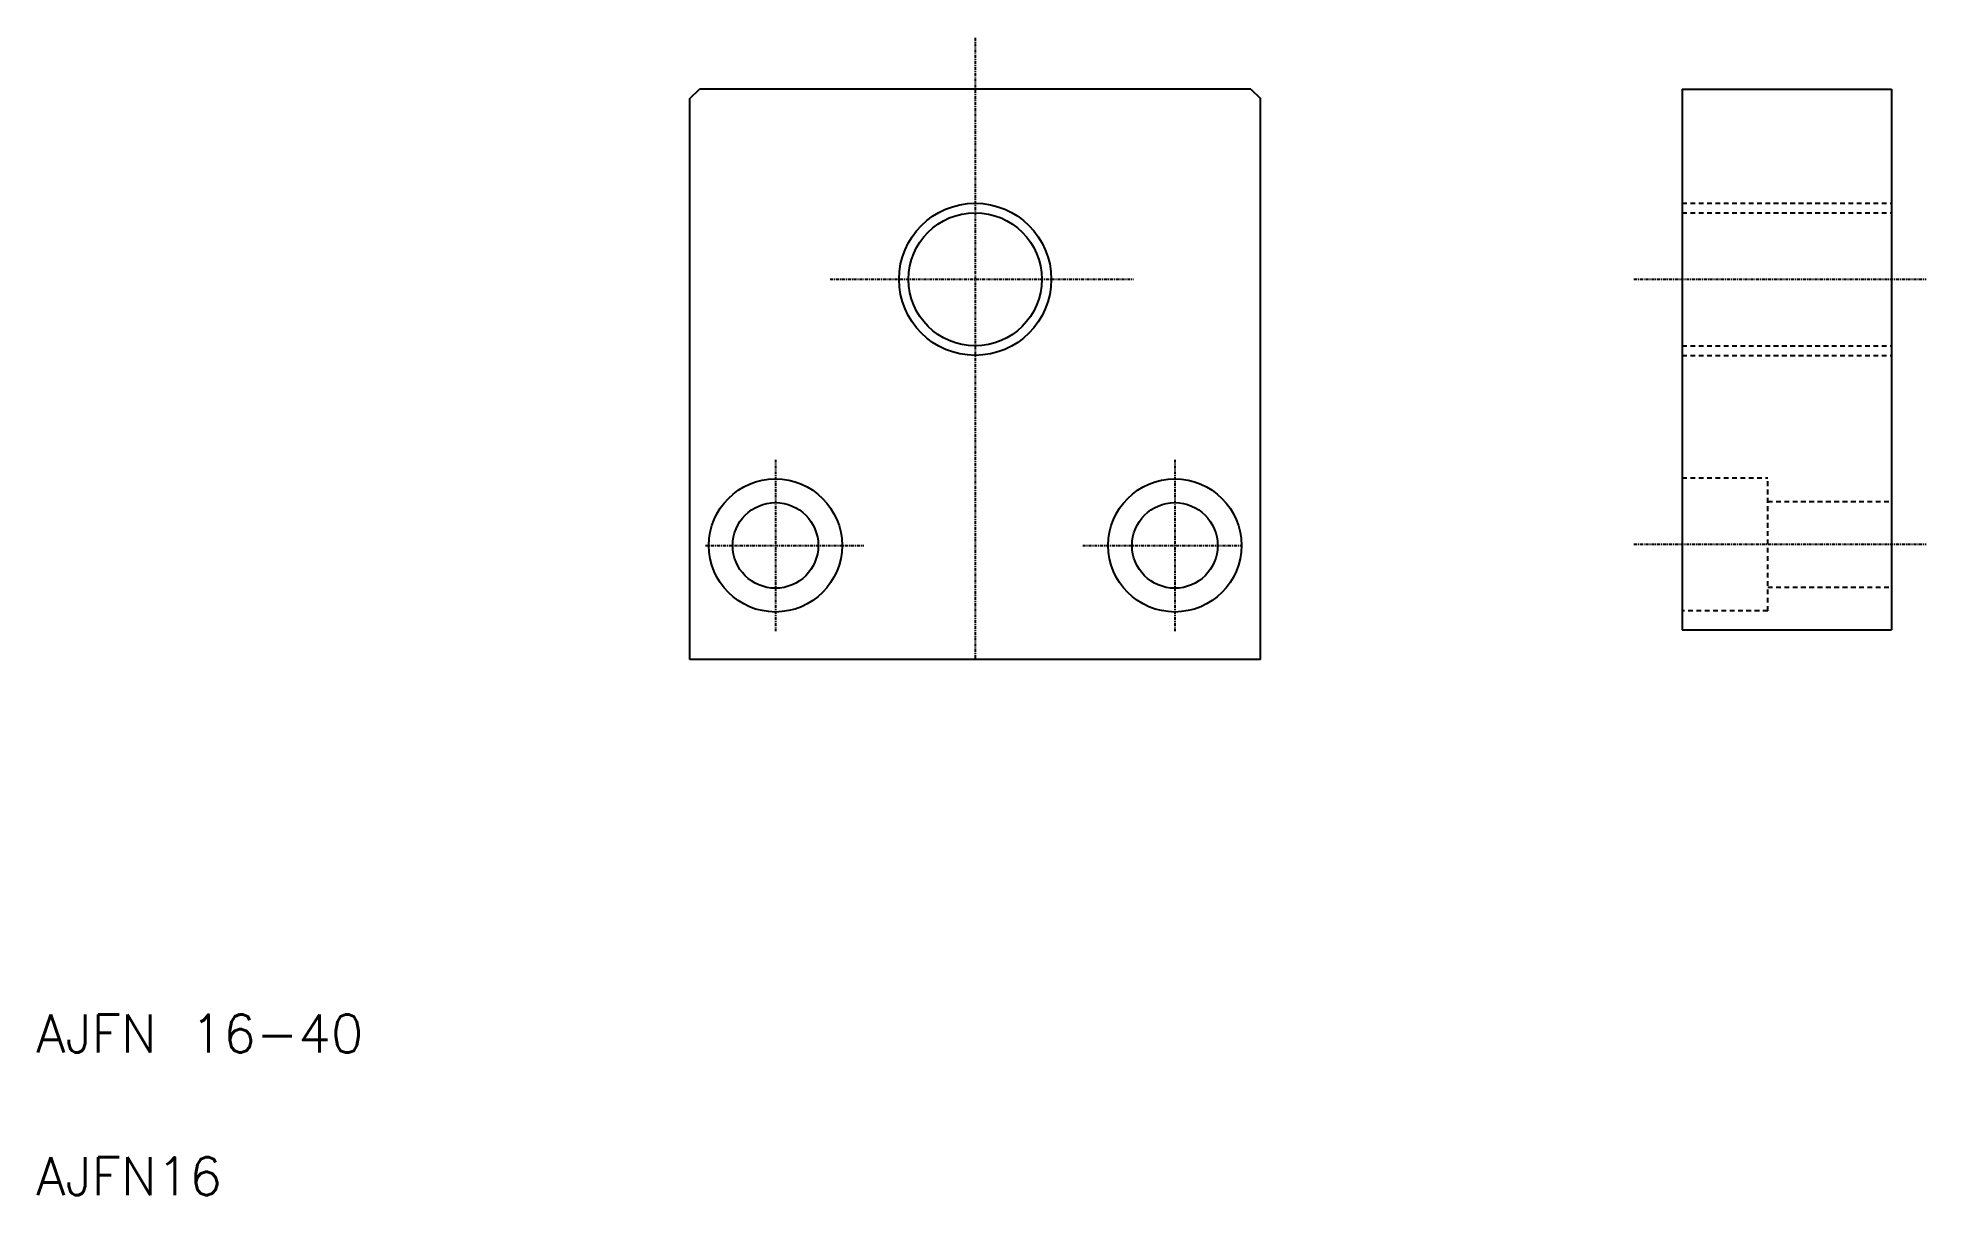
# Model space of a CAD drawing. Extents: x 10 to 209, y 10 to 132.
import ezdxf

# ---------------------------------------------------------------- set-up
doc = ezdxf.new("R2010")
doc.units = 0
doc.header["$LTSCALE"] = 0.25
doc.linetypes.add('CENTER', pattern=[2, 1.25, -0.25, 0.25, -0.25])
doc.linetypes.add('DASHED', pattern=[3.5, 2, -1.5])
doc.layers.get('0').update_dxf_attribs({"linetype": 'CONTINUOUS'})
doc.layers.add('CENTER', color=1, linetype='CENTER')
doc.styles.get("Standard").update_dxf_attribs({"font": 'TXT', "bigfont": 'BIGFONT'})

msp = doc.modelspace()

# ---------------------------------------------------------------- linework, layer by layer
at = {"color": 7, "linetype": 'CONTINUOUS'}
for p, q in [((78.75, 125.33), (79.75, 126.33)), ((78.75, 66.34), (78.75, 125.33)), ((137.75, 126.33), (79.75, 126.33)), ((137.75, 126.33), (138.75, 125.33)), ((138.75, 66.34), (138.75, 125.33)), ((183.1, 126.33), (183.1, 69.46)), ((183.1, 126.33), (205.1, 126.33)), ((205.1, 126.33), (205.1, 69.46)), ((183.1, 69.46), (205.1, 69.46)), ((138.75, 66.34), (78.75, 66.34))]:
    msp.add_line(p, q, dxfattribs=at)
at = {"color": 3, "linetype": 'DASHED'}
for p, q in [((183.1, 114.33), (205.1, 114.33)), ((183.1, 113.33), (205.1, 113.33)), ((183.1, 99.33), (205.1, 99.33)), ((183.1, 98.33), (205.1, 98.33)), ((183.1, 85.46), (192.1, 85.46)), ((192.1, 71.46), (192.1, 85.46)), ((192.1, 82.96), (205.1, 82.96)), ((192.1, 73.96), (205.1, 73.96)), ((192.1, 71.46), (183.1, 71.46))]:
    msp.add_line(p, q, dxfattribs=at)
for p, q in [((78.75, 95.84), (78.75, 95.84)), ((78.75, 81.09), (78.75, 81.09))]:
    msp.add_line(p, q)
at = {"color": 3, "linetype": 'CONTINUOUS'}
msp.add_circle((108.75, 106.33), 8, dxfattribs=at)
at = {"color": 7, "linetype": 'CONTINUOUS'}
for centre, radius in [((108.75, 106.33), 7), ((87.75, 78.34), 7), ((129.75, 78.34), 7), ((87.75, 78.34), 4.5), ((129.75, 78.34), 4.5)]:
    msp.add_circle(centre, radius, dxfattribs=at)
at = {"layer": 'CENTER', "color": 1, "linetype": 'CENTER'}
for p, q in [((108.75, 131.73), (108.75, 66.33)), ((93.52, 106.33), (125.4, 106.33)), ((178.03, 106.33), (208.77, 106.33)), ((87.75, 87.36), (87.75, 69.34)), ((129.75, 87.36), (129.75, 69.34)), ((80.38, 78.34), (97.03, 78.34)), ((120.06, 78.34), (136.71, 78.34)), ((178.03, 78.46), (208.77, 78.46))]:
    msp.add_line(p, q, dxfattribs=at)

# ---------------------------------------------------------------- texts
for s, p in [('AJFN 16-40', (10, 25)), ('AJFN16', (10, 10))]:
    msp.add_text(s, height=4).set_placement(p)

doc.saveas('drawing.dxf')
